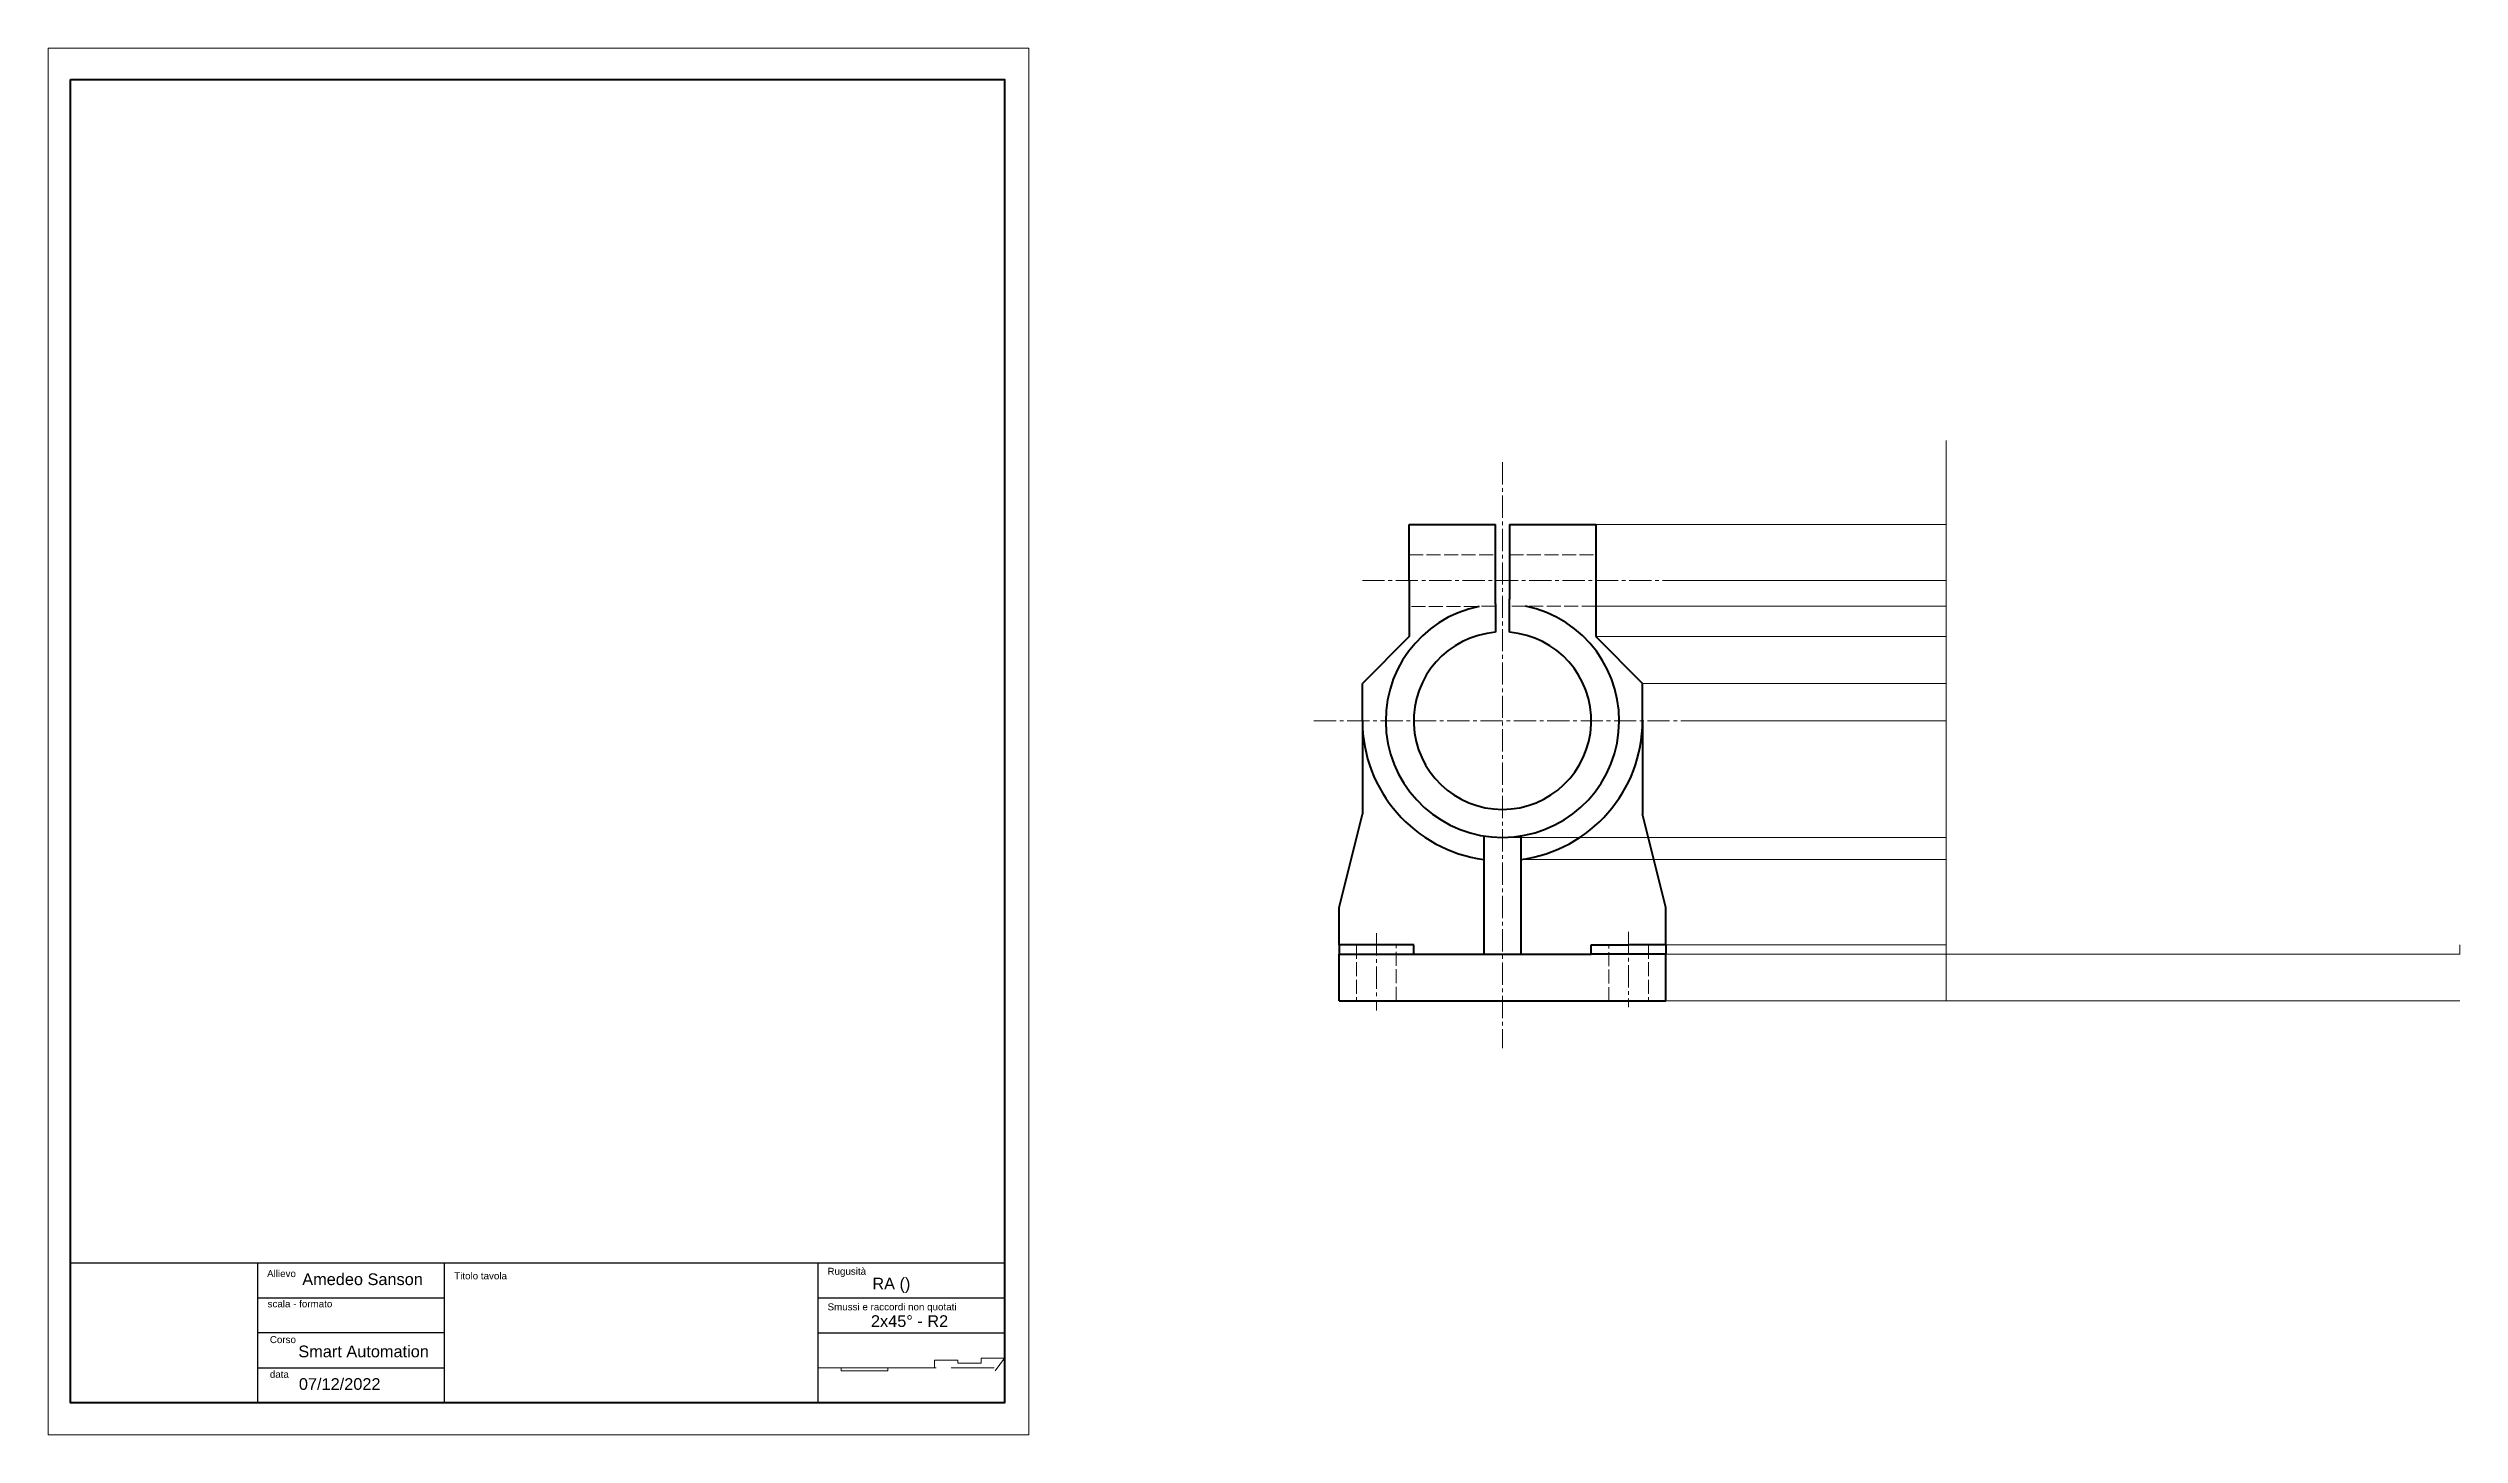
# Model space of a CAD drawing. Header units: millimetres. Extents: x 316 to 832, y 307 to 604.
import ezdxf

# ---------------------------------------------------------------- set-up
doc = ezdxf.new("R2010")
doc.units = ezdxf.units.MM
doc.linetypes.add('ACAD_ISO02W100', pattern=[15, 12, -3])
doc.linetypes.add('CENTRO2', pattern=[28.575, 19.05, -3.175, 3.175, -3.175])
for name, color, linetype, lineweight in [('01-Linea grossa', 1, 'Continuous', 40), ('01-Linea sottiile', 8, 'Continuous', 15), ('03-Tratteggio', 2, 'ACAD_ISO02W100', 15), ('04-Linea assi', 4, 'CENTRO2', 15), ('07-Squadratura', 5, 'Continuous', 50), ('08-Foglio', 3, 'Continuous', 15)]:
    doc.layers.add(name, color=color, linetype=linetype, lineweight=lineweight)
doc.layers.add('09-Cartiglio', color=30, linetype='Continuous')
doc.styles.get("Standard").update_dxf_attribs({"font": 'arial.ttf'})

msp = doc.modelspace()

# ---------------------------------------------------------------- linework, layer by layer
at = {"layer": '01-Linea grossa'}
for p, q in [((607.03, 490.1), (607.02, 502.1)), ((607.02, 502.1), (625.53, 502.1)), ((625.53, 485.05), (625.53, 502.1)), ((628.53, 502.1), (628.53, 486.1)), ((628.53, 502.1), (647.02, 502.1)), ((647.02, 502.1), (647.02, 490.1)), ((607.02, 490.1), (607.02, 495.6)), ((607.02, 490.1), (607.02, 478.1)), ((628.53, 479.04), (628.53, 486.1)), ((647.02, 490.1), (647.02, 478.1)), ((625.53, 485.1), (625.53, 479.04)), ((607.02, 478.1), (597.03, 468.1)), ((647.02, 478.1), (657.03, 468.1)), ((597.03, 460.1), (597.03, 468.1)), ((597.03, 460.1), (597.03, 468.1)), ((657.03, 460.1), (657.03, 468.1)), ((597.03, 460.1), (597.03, 440.1)), ((657.03, 460.1), (657.03, 440.1)), ((592.03, 420.1), (597.03, 440.1)), ((662.03, 420.1), (657.03, 440.1)), ((623.03, 435.42), (623.03, 410.1)), ((631.03, 410.1), (631.03, 435.42)), ((592.03, 412.1), (592.03, 420.1)), ((662.03, 412.1), (662.03, 420.1)), ((608.03, 412.1), (592.03, 412.1)), ((592.03, 412.1), (592.03, 410.1)), ((597.03, 412.1), (592.03, 412.1)), ((592.03, 410.1), (600.03, 410.1)), ((592.03, 400.1), (592.03, 410.1)), ((600.03, 410.1), (608.03, 410.1)), ((608.03, 410.1), (608.03, 412.1)), ((608.03, 410.1), (646.03, 410.1)), ((646.03, 410.1), (646.03, 412.1)), ((646.03, 412.1), (654.03, 412.1)), ((662.03, 410.1), (646.03, 410.1)), ((662.03, 412.1), (654.03, 412.1)), ((662.03, 412.1), (662.03, 410.1)), ((662.03, 400.1), (662.03, 410.1)), ((592.03, 400.1), (600.03, 400.1)), ((600.03, 400.1), (654.03, 400.1)), ((654.03, 400.1), (662.03, 400.1))]:
    msp.add_line(p, q, dxfattribs=at)
for radius, start, end in [(25, 101.5307, 78.6185), (19, 94.5281, 85.4719), (30, 180, 262.3377), (30, 277.6623, 0)]:
    msp.add_arc((627.03, 460.1), radius, start, end, dxfattribs=at)
at = {"layer": '01-Linea sottiile'}
for p, q in [((722.03, 400.1), (722.03, 520.1)), ((647.02, 502.1), (722.03, 502.1)), ((662.03, 490.1), (722.03, 490.1)), ((627.03, 485.1), (627.03, 485.1)), ((647.02, 484.63), (722.03, 484.63)), ((647.02, 478.1), (722.03, 478.1)), ((657.03, 468.1), (722.03, 468.1)), ((669.49, 460.1), (722.03, 460.1)), ((627.03, 435.1), (722.03, 435.1)), ((631.03, 430.37), (722.03, 430.37)), ((662.03, 412.1), (722.03, 412.1)), ((662.03, 410.1), (722.03, 410.1)), ((722.03, 410.1), (832.03, 410.1)), ((832.03, 410.1), (832.03, 412.1)), ((662.03, 400.1), (722.03, 400.1)), ((722.03, 400.1), (832.03, 400.1)), ((480.39, 321.49), (480.39, 321.49)), ((480.39, 321.49), (485.39, 321.49)), ((485.39, 321.49), (485.39, 320.86)), ((485.39, 320.86), (495.39, 320.86)), ((495.39, 320.86), (495.39, 321.49)), ((495.39, 321.49), (505.39, 321.49)), ((505.39, 321.49), (505.39, 323.15)), ((505.39, 323.15), (510.39, 323.15)), ((510.39, 323.15), (510.39, 322.46)), ((510.39, 322.46), (515.39, 322.46)), ((515.39, 322.46), (515.39, 323.52)), ((515.39, 323.52), (520.39, 323.52)), ((520.39, 323.52), (518.39, 320.86))]:
    msp.add_line(p, q, dxfattribs=at)
at = {"layer": '03-Tratteggio', "ltscale": 0.25}
for p, q in [((607.02, 495.6), (625.53, 495.6)), ((628.53, 495.6), (647.04, 495.6)), ((625.53, 484.6), (607.04, 484.58)), ((647.02, 484.63), (628.53, 484.6)), ((595.78, 412.1), (595.78, 400.1)), ((604.28, 400.1), (604.28, 412.1)), ((649.78, 400.05), (649.78, 412.1)), ((658.28, 412.1), (658.28, 400.1))]:
    msp.add_line(p, q, dxfattribs=at)
at = {"layer": '04-Linea assi', "ltscale": 0.25}
for p, q in [((627.03, 515.45), (627.03, 389.97)), ((597.03, 490.1), (662.03, 490.1)), ((586.63, 460.1), (669.49, 460.1)), ((600.03, 414.56), (600.03, 398)), ((654.03, 414.89), (654.03, 398.76))]:
    msp.add_line(p, q, dxfattribs=at)
at = {"layer": '04-Linea assi'}
msp.add_line((480.39, 321.49), (518.16, 321.49), dxfattribs=at)
at = {"layer": '07-Squadratura'}
msp.add_lwpolyline([(320.39, 597.45), (520.39, 597.45), (520.39, 313.98), (320.39, 313.98)], close=True, dxfattribs=at)
at = {"layer": '08-Foglio'}
msp.add_lwpolyline([(315.61, 604.14), (525.61, 604.14), (525.61, 307.14), (315.61, 307.14)], close=True, dxfattribs=at)
at = {"layer": '09-Cartiglio'}
for p, q in [((320.39, 344.01), (360.39, 344.01)), ((360.39, 344.01), (360.39, 313.98)), ((360.39, 344.01), (400.39, 344.01)), ((360.39, 344.01), (360.39, 336.51)), ((400.39, 344.01), (480.39, 344.01)), ((400.39, 344.01), (400.39, 313.98)), ((480.39, 344.01), (520.39, 344.01)), ((480.39, 344.01), (480.39, 313.98)), ((360.39, 336.51), (400.39, 336.51)), ((400.39, 336.51), (400.39, 329.01)), ((480.39, 336.51), (520.39, 336.51)), ((400.39, 329.01), (360.39, 329.01)), ((360.39, 329.01), (360.39, 321.51)), ((480.39, 329.01), (520.39, 329.01)), ((360.39, 321.51), (400.39, 321.51))]:
    msp.add_line(p, q, dxfattribs=at)

# ---------------------------------------------------------------- texts
at = {"layer": '09-Cartiglio', "char_height": 1.5, "attachment_point": 1}
for s, insert, width in [('Allievo', (362.48, 342.42), 1.4841), ('Titolo tavola', (402.55, 341.94), 14.6775), ('Rugusità', (482.48, 342.91), 1.4841), ('scala - formato', (362.59, 335.95), 15.6373), ('Smussi e raccordi non quotati', (482.51, 335.3), 30.5081), ('Corso', (363.07, 328.28), 1.4841), ('data', (363.07, 320.85), 1.4841)]:
    msp.add_mtext(s, dxfattribs=dict(at, insert=insert, width=width))
at = {"layer": '09-Cartiglio', "char_height": 2.5, "attachment_point": 1}
for s, insert in [('Amedeo Sanson', (370.01, 341.71)), ('RA ()', (492.09, 340.78)), ('2x45° - R2', (491.79, 332.75)), ('Smart Automation', (369.17, 326.25)), ('07/12/2022', (369.29, 319.27))]:
    msp.add_mtext_dynamic_manual_height_columns(s, width=34.7419, gutter_width=12.5, heights=[3.58], dxfattribs=dict(at, insert=insert))

doc.saveas('drawing.dxf')
